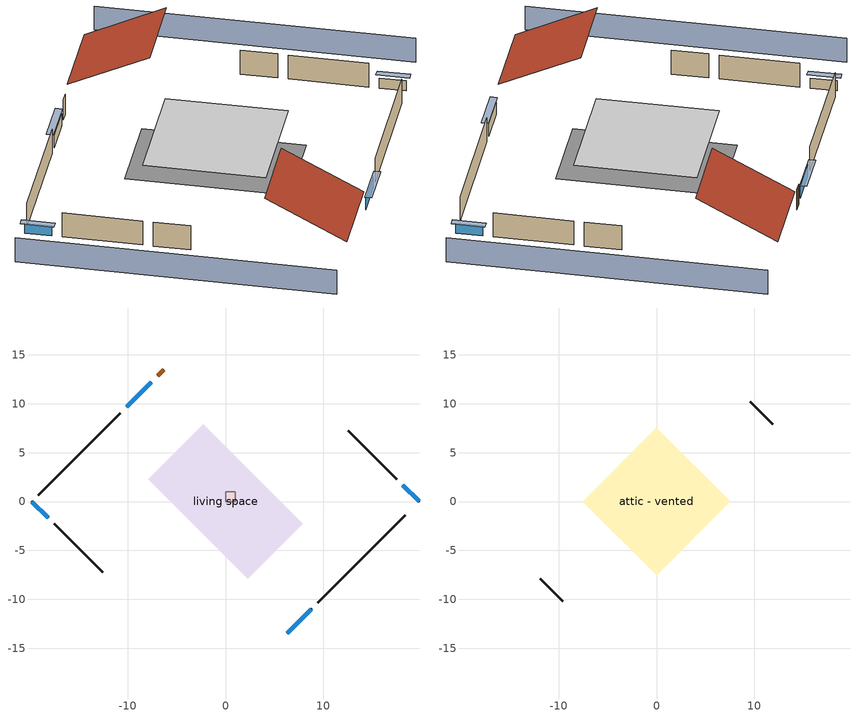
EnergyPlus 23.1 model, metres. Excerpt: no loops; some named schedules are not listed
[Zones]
air source heat pump airloop ret air zone
 floor adiabatic (AdiabaticConst): 0,0 0,1 1,1 1,0 z0
 wall adiabatic (AdiabaticConst): 0,1 0,0 1,0 1,1 0,1 z0:1
 ceiling adiabatic (AdiabaticConst): 1,0 1,1 0,1 0,0 z1
living space
 floor foundation (Slab1 construction): -7.88,2.26 -2.26,7.88 7.88,-2.26 2.26,-7.88 z0
 wall outside (AdiabaticWallConstruction 1): -6.3,13.49 -6.95,12.84 z0:2.03
 wall outside (AdiabaticWallConstruction): 6.3,-13.49 8.8,-11 / -7.61,12.19 -10.1,9.69 z0:1.19; -19.79,0 -18.15,-1.64 / 19.79,0 18.15,1.64 z0:1.01
 wall outside (Wall1 construction): 9.45,-10.34 18.37,-1.42 z0:2.44
 wall outside (Wall2 construction): -17.5,-2.3 -12.54,-7.25 z0:2.44
 wall outside (Wall3 construction): -10.76,9.04 -19.14,0.66 z0:2.44
 wall outside (Wall4 construction): 17.5,2.3 12.54,7.25 z0:2.44
 window (WindowConstruction): 6.3,-13.49 8.8,-11 z0:1.19
 window (WindowConstruction 1): -19.79,0 -18.15,-1.64 z0:1.01
 window (WindowConstruction 2): -7.61,12.18 -10.1,9.69 z0:1.19
 window (WindowConstruction 3): 19.79,0 18.15,1.64 z0:1.01
 door (Door): -6.3,13.49 -6.95,12.84 z0:2.03
attic - vented
 floor to living space (Floor1 construction Reversed): -7.55,0 0,7.55 7.55,0 0,-7.55 z2.44
 wall outside (Wall5 construction): -11.88,-7.91 -9.59,-10.21 z0:2.44
 wall outside (Wall6 construction): 11.88,7.91 9.59,10.21 z0:2.44
 roof outside (Roof1 construction): 5.65,-14.14,2.44 0.6,-9.09,6.01 -5.05,-14.74,6.01 0,-19.79,2.44
 roof outside (Roof2 construction): -5.65,14.14,2.44 -0.6,9.09,6.01 5.05,14.74,6.01 0,19.79,2.44
shading: -23.02,-3.23 -3.23,-23.02 / 23.02,3.23 3.23,23.02 z0:2.44; 6.3,-13.49 8.8,-11 / -7.61,12.19 -10.1,9.69 z0:1.19; -19.79,0 -18.15,-1.64 / 19.79,0 18.15,1.64 z0:1.01; 9.01,-10.78 6.09,-13.7 6.52,-14.13 9.44,-11.21 z1.49; -17.94,-1.85 -20.01,0.22 -20.44,-0.22 -18.37,-2.29 z1.31; -10.32,9.48 -7.39,12.4 -7.82,12.83 -10.75,9.91 z1.49; 17.94,1.85 20.01,-0.22 20.44,0.22 18.37,2.29 z1.31
[Building]
Building 1: Terrain=Suburbs
[Site:Location]
Fort Lauderdale_FL_USA: Latitude {deg}=26.2; Longitude {deg}=-80.17; Time Zone {hr}=-5; Elevation {m}=4
[Site:GroundTemperature:Deep]
24.0714, 24.0714, 24.0714, 24.0714, 24.0714, 24.0714, 24.0714, 24.0714, 24.0714, 24.0714, 24.0714, 24.0714
[Site:GroundTemperature:Shallow]
22.4562, 21.7234, 21.6647, 22.0125, 23.4085, 24.7981, 26.0028, 26.7659, 26.8307, 26.21, 25.0361, 23.6892
[Site:WaterMainsTemperature]
Calculation Method=Schedule; Temperature Schedule=mains temperature schedule
[Material] Roughness=Rough; Thermal Absorptance=0.9
Name | Thickness {m} | Conductivity {W/m-K} | Density {kg/m3} | Specific Heat {J/kg-K} | Solar Absorptance | Visible Absorptance
asphalt or fiberglass shingles | 0.00635 | 0.162714 | 1121.4 | 1465.45 | 0.85 | 0.85
ceiling loosefill ins | 0.169333 | 0.0480833 | 16.02 | 1046.75 | 0.7 | 0.7
ceiling stud and cavity | 0.1397 | 0.0824711 | 65.682 | 1177.47 | 0.7 | 0.7
concrete 4.0 in. | 0.1016 | 1.803125 | 2242.8 | 837.4 | 0.7 | 0.7
door material | 0.04445 | 0.0612267 | 512.64 | 1214.23 | 0.7 | 0.7
floor covering | 0.0127 | 0.0450781 | 54.468 | 1339.84 | 0.9 | 0.9
furniture material living space 1 | 0.1524 | 0.115458 | 640.8 | 1214.23 | 0.6 | 0.6
gypsum board | 0.0127 | 0.160291 | 801 | 837.4 | 0.6 | 0.6
osb sheathing 0.5 in. | 0.0127 | 0.115458 | 512.64 | 1214.23 | 0.6 | 0.6
osb sheathing 0.5 in. 1 | 0.0127 | 0.115458 | 512.64 | 1214.23 | 0.7 | 0.7
roof rigid ins | 0.00281632 | 0.029427 | 32.04 | 1214.23 | 0.7 | 0.7
wall layer 1 | 0.2032 | 0.391406 | 1762.2 | 795.53 | 0.7 | 0.7
wall rigid ins | 0.512978 | 0.029427 | 32.04 | 1214.23 | 0.7 | 0.7
wall stud and cavity | 0.1397 | 0.727959 | 139.0536 | 1170.24 | 0.6 | 0.6
wall stud and cavity 1 | 0.0889 | 0.380278 | 52.3479 | 1209.89 | 0.7 | 0.7
wall stud and cavity 2 | 0.0889 | 0.391764 | 83.0341 | 1211.67 | 0.7 | 0.7
wood siding; wood siding 1; wood siding 2 | 0.0254 | 0.102417 | 544.68 | 1172.36 | 0.7 | 0.7
[Material:NoMass]
Adiabatic: Roughness=Rough; Thermal Resistance {m2-K/W}=176.1; Thermal Absorptance=0.9; Solar Absorptance=0.7; Visible Absorptance=0.7
[WindowMaterial:SimpleGlazingSystem]
WindowMaterial: U-Factor {W/m2-K}=6.58648; Solar Heat Gain Coefficient=0.76
[Construction]
AdiabaticConst: Adiabatic
AdiabaticWallConstruction: wood siding 1, wall rigid ins, wall stud and cavity 1, gypsum board
AdiabaticWallConstruction 1: wood siding 2, wall rigid ins, wall stud and cavity 1, gypsum board
Door: door material
Floor1 construction Reversed: gypsum board, ceiling stud and cavity, ceiling loosefill ins
furniture construction living space 1: furniture material living space 1
PartitionWallConstruction: gypsum board, wall stud and cavity 2, gypsum board
Roof1 construction; Roof2 construction: asphalt or fiberglass shingles, roof rigid ins, osb sheathing 0.5 in.
Slab1 construction: concrete 4.0 in., floor covering
Wall1 construction; Wall2 construction; Wall3 construction; Wall4 construction: osb sheathing 0.5 in. 1, wall layer 1, gypsum board
Wall5 construction; Wall6 construction: wood siding, osb sheathing 0.5 in. 1, wall stud and cavity
WindowConstruction; WindowConstruction 1; WindowConstruction 2; WindowConstruction 3: WindowMaterial
[Zone] Multiplier=1
Name | Volume {m3} | Part of Total Floor Area
air source heat pump airloop ret air zone | 1 | No
attic - vented | 90.8252 | Yes
living space | 278.185 | Yes
[Space]
Name | Zone | Space Type
air source heat pump airloop ret air space | air source heat pump airloop ret air zone | Plenum Space Type
attic - vented 1 | attic - vented
living space 1 | living space
[SpaceList]
Plenum Space Type: air source heat pump airloop ret air space
[OtherEquipment] Design Level Calculation Method=EquipmentLevel
Name | Fuel Type | Zone or ZoneList or Space or SpaceList | Schedule | Design Level {W} | Fraction Latent | Fraction Radiant | Fraction Lost
air_source_heat_pump_airloop_0_RetCondToRP equip; air_source_heat_pump_airloop_0_RetSensLkToRP equip | None | air source heat pump airloop ret air space | Always On Discrete | 0 | 0 | 0 | 0
air_source_heat_pump_airloop_0_RetLatLkToRP equip | None | air source heat pump airloop ret air space | Always On Discrete | 0 | 1 | 0 | 0
air_source_heat_pump_airloop_0_RetCondToDZ equip; air_source_heat_pump_airloop_0_SupCondToDZ equip; air_source_heat_pump_airloop_0_SupSensLkToDZ equip | None | attic - vented 1 | Always On Discrete | 0 | 0 | 0 | 0
air_source_heat_pump_airloop_0_SupLatLkToDZ equip | None | attic - vented 1 | Always On Discrete | 0 | 1 | 0 | 0
air_source_heat_pump_airloop_0_SupCondToLv equip; air_source_heat_pump_airloop_0_SupSensLkToLv equip; mech vent house fan sensible load equip | None | living space 1 | Always On Discrete | 0 | 0 | 0 | 0
air_source_heat_pump_airloop_0_SupLatLkToLv equip; mech vent house fan latent load equip | None | living space 1 | Always On Discrete | 0 | 1 | 0 | 0
cooking range 1 | NaturalGas | living space 1 | cooking_range | 3924.99 | 0.161847 | 0.382892 | 0.2
water heater EC adjustment | Electricity | living space 1 | Always On Discrete | 0.01 | 0 | 0 | 1
water latent | None | living space 1 | hot_water_fixtures | 716.886 | 1 | 0 | 0
water sensible | None | living space 1 | hot_water_fixtures | -706.522 | 0 | 0.6 | 0
[ZoneInfiltration:EffectiveLeakageArea]
infil|attic - vented 1: Zone or Space=attic - vented 1; Schedule=Always On Discrete; Effective Air Leakage Area {cm2}=3802.45; Stack Coefficient=0.000417659; Wind Coefficient=3.83674e-05
[ZoneMixing] Schedule=Always On Continuous; Design Flow Rate Calculation Method=Flow/Zone; Design Flow Rate {m3/s}=0
Name | Zone or Space | Source Zone or Space
air_source_heat_pump_airloop_0_ZoneMixLvToDZ mix; whole house fan mix | attic - vented | living space
air_source_heat_pump_airloop_0_ZoneMixDZToLv mix | living space | attic - vented
[SurfaceProperty:ExposedFoundationPerimeter]
Slab1: Exposed Perimeter Calculation Method=TotalExposedPerimeter; Total Exposed Perimeter {m}=44.59224
[InternalMass] Zone or ZoneList=living space; Space or SpaceList=living space 1
Name | Construction | Surface Area {m2}
furniture mass living space 1 | furniture construction living space 1 | 45.634
partition wall mass | PartitionWallConstruction | 114.085
[Lights]
interior lighting: Zone or ZoneList or Space or SpaceList=living space 1; Schedule=lighting_interior; Design Level Calculation Method=LightingLevel; Lighting Level {W}=983.381; Return Air Fraction=0; Fraction Radiant=0.6; Fraction Visible=0.2; Fraction Replaceable=1
[People]
occupants: Zone or ZoneList or Space or SpaceList=living space 1; Number of People Schedule=occupants; Number of People Calculation Method=People; Number of People=4; Fraction Radiant=0.314171; Sensible Heat Fraction=0.56303; Activity Level Schedule=occupants activity schedule; Carbon Dioxide Generation Rate {m3/s-W}=0; Enable ASHRAE 55 Comfort Warnings=No; Mean Radiant Temperature Calculation Type=ZoneAveraged
[ElectricEquipment] Zone or ZoneList or Space or SpaceList=living space 1; Design Level Calculation Method=EquipmentLevel
Name | Schedule | Design Level {W} | Fraction Latent | Fraction Radiant | Fraction Lost
clothes dryer | clothes_dryer | 4007.55 | 0.015 | 0.081 | 0.85
clothes washer | clothes_washer | 414.497 | 0.03 | 0.162 | 0.7
cooking range | cooking_range | 133.926 | 0.161847 | 0.382892 | 0.2
freezer | freezer | 47.9573 | 0 | 0.6 | 0
fridge | fridge | 65.0889 | 0 | 0.6 | 0
mech vent bath fan 0 | mech vent bath fan 0 schedule | 30 | 0 | 0 | 1
mech vent house fan | mech vent house fan schedule | 0 | 0 | 0 | 1
mech vent house fan cfis | mech vent house fan cfis schedule | 0 | 0 | 0 | 0
mech vent range fan 0 | mech vent range fan 0 schedule | 30 | 0 | 0 | 1
misc plug loads | plug_loads_other | 1244.08 | 0.021 | 0.558 | 0.049
whole house fan | Always On Discrete | 0 | 0 | 0 | 1
[ZoneInfiltration:DesignFlowRate] Zone or ZoneList or Space or SpaceList=living space 1; Schedule=Always On Discrete; Design Flow Rate Calculation Method=Flow/Zone; Design Flow Rate {m3/s}=0
infil flow; natural vent flow; whole house fan flow
[AirLoopHVAC:ReturnPlenum]
Air Loop HVAC Return Plenum 1: Zone=air source heat pump airloop ret air zone
[Foundation:Kiva]
Foundation Kiva 1: Initial Indoor Air Temperature {C}=25.5556; Wall Height Above Grade {m}=0.1016; Wall Depth Below Slab {m}=0.2032
[Foundation:Kiva:Settings]
Soil Conductivity {W/m-K}=1.731; Soil Density {kg/m3}=1842.3; Soil Specific Heat {J/kg-K}=418.7; Ground Solar Absorptivity=0.9; Ground Thermal Absorptivity=0.9; Ground Surface Roughness {m}=0.03; Far-Field Width {m}=40; Deep-Ground Boundary Condition=ZeroFlux; Deep-Ground Depth {m}=40; Minimum Cell Dimension {m}=0.2; Maximum Cell Growth Coefficient=3; Simulation Timestep=Timestep
[Exterior:Lights]
exterior lighting: Schedule=exterior lighting schedule; Design Level {W}=58.3578
[EnergyManagementSystem:Sensor] Output:Variable or Output:Meter Index Key=attic - vented
Name | Output:Variable or Output:Meter
air_source_heat_pump_airloop_0_DZ_T_s | Zone Air Temperature
air_source_heat_pump_airloop_0_DZ_W_s | Zone Mean Air Humidity Ratio
[Schedule:Constant]
Name | Hourly Value
Always On Discrete; Always On Continuous; mech vent house fan schedule; mech vent house fan cfis schedule | 1
occupants activity schedule | 117.228
[Schedule:File] File=C:/Users/ylou2/Desktop/resstock-3.1.0/national_baseline/run11/run/in.schedules.csv; Rows to Skip at Top=1; Number of Hours of Data=8760; Column Separator=Comma; Interpolate to Timestep=No; Minutes per Item=60; Adjust Schedule for Daylight Savings=Yes
Name | Column Number
lighting_interior | 2
occupants | 1
clothes_dryer | 7
clothes_washer | 6
cooking_range | 4
plug_loads_other | 9
hot_water_fixtures | 13
[Schedule:Day:Interval]
freezer allday1; freezer allday12; fridge allday1; fridge allday12: No, 01:00, 0.610949, 02:00, 0.595675, 03:00, 0.580401, 04:00, 0.565128, 06:00, 0.549854, 07:00, 0.580401, 08:00, 0.610949, 10:00, 0.626223, 12:00, 0.610949, 15:00, 0.641496, 16:00, 0.626223, 17:00, 0.672044, 18:00, 0.733139, 19:00, 0.763686, 20:00, 0.733139, 21:00, 0.717865, 22:00, 0.702591, 23:00, 0.672044, 24:00, 0.626223
freezer allday2; fridge allday2: No, 01:00, 0.609489, 02:00, 0.594252, 03:00, 0.579015, 04:00, 0.563777, 06:00, 0.54854, 07:00, 0.579015, 08:00, 0.609489, 10:00, 0.624726, 12:00, 0.609489, 15:00, 0.639964, 16:00, 0.624726, 17:00, 0.670438, 18:00, 0.731387, 19:00, 0.761861, 20:00, 0.731387, 21:00, 0.71615, 22:00, 0.700912, 23:00, 0.670438, 24:00, 0.624726
freezer allday3; fridge allday3: No, 01:00, 0.791241, 02:00, 0.77146, 03:00, 0.751679, 04:00, 0.731898, 06:00, 0.712117, 07:00, 0.751679, 08:00, 0.791241, 10:00, 0.811022, 12:00, 0.791241, 15:00, 0.830803, 16:00, 0.811022, 17:00, 0.870365, 18:00, 0.949489, 19:00, 0.989051, 20:00, 0.949489, 21:00, 0.929708, 22:00, 0.909927, 23:00, 0.870365, 24:00, 0.811022
freezer allday6; fridge allday6: No, 01:00, 0.8, 02:00, 0.78, 03:00, 0.76, 04:00, 0.74, 06:00, 0.72, 07:00, 0.76, 08:00, 0.8, 10:00, 0.82, 12:00, 0.8, 15:00, 0.84, 16:00, 0.82, 17:00, 0.88, 18:00, 0.96, 19:00, 1, 20:00, 0.96, 21:00, 0.94, 22:00, 0.92, 23:00, 0.88, 24:00, 0.82
freezer allday10; fridge allday10: No, 01:00, 0.679562, 02:00, 0.662573, 03:00, 0.645584, 04:00, 0.628595, 06:00, 0.611606, 07:00, 0.645584, 08:00, 0.679562, 10:00, 0.696551, 12:00, 0.679562, 15:00, 0.71354, 16:00, 0.696551, 17:00, 0.747518, 18:00, 0.815474, 19:00, 0.849453, 20:00, 0.815474, 21:00, 0.798485, 22:00, 0.781496, 23:00, 0.747518, 24:00, 0.696551
freezer allday11; fridge allday11: No, 01:00, 0.675182, 02:00, 0.658303, 03:00, 0.641423, 04:00, 0.624544, 06:00, 0.607664, 07:00, 0.641423, 08:00, 0.675182, 10:00, 0.692062, 12:00, 0.675182, 15:00, 0.708942, 16:00, 0.692062, 17:00, 0.742701, 18:00, 0.810219, 19:00, 0.843978, 20:00, 0.810219, 21:00, 0.793339, 22:00, 0.77646, 23:00, 0.742701, 24:00, 0.692062
freezer default day; fridge default day; mech vent bath fan 0 schedule default day; mech vent range fan 0 schedule default day; exterior lighting schedule default day: No, 24:00, 0
mech vent bath fan 0 schedule allday1: No, 02:00, 0, 03:00, 1, 24:00, 0
mech vent range fan 0 schedule allday1: No, 06:00, 0, 07:00, 1, 24:00, 0
exterior lighting schedule weekday1: No, 05:00, 0.434959, 06:00, 0.349858, 07:00, 0.330947, 08:00, 0.321491, 09:00, 0.312035, 10:00, 0.264757, 11:00, 0.208024, 12:00, 0.141834, 13:00, 0.113467, 15:00, 0.104012, 16:00, 0.113467, 17:00, 0.179657, 18:00, 0.349858, 19:00, 0.463325, 20:00, 0.614615, 21:00, 0.860461, 22:00, 0.99284, 23:00, 0.860461, 24:00, 0.595704
exterior lighting schedule weekday2: No, 05:00, 0.438095, 06:00, 0.352381, 07:00, 0.333333, 08:00, 0.32381, 09:00, 0.314286, 10:00, 0.266667, 11:00, 0.209524, 12:00, 0.142857, 13:00, 0.114286, 15:00, 0.104762, 16:00, 0.114286, 17:00, 0.180952, 18:00, 0.352381, 19:00, 0.466667, 20:00, 0.619048, 21:00, 0.866667, 22:00, 1, 23:00, 0.866667, 24:00, 0.6
exterior lighting schedule weekday3: No, 05:00, 0.346085, 06:00, 0.278373, 07:00, 0.263325, 08:00, 0.255802, 09:00, 0.248278, 10:00, 0.21066, 11:00, 0.165519, 12:00, 0.112854, 13:00, 0.090283, 15:00, 0.0827594, 16:00, 0.090283, 17:00, 0.142948, 18:00, 0.278373, 19:00, 0.368656, 20:00, 0.489033, 21:00, 0.684646, 22:00, 0.789976, 23:00, 0.684646, 24:00, 0.473986
exterior lighting schedule weekend1: No, 02:00, 0.434959, 04:00, 0.425503, 05:00, 0.434959, 06:00, 0.425503, 07:00, 0.416047, 08:00, 0.38768, 09:00, 0.340402, 10:00, 0.283669, 11:00, 0.226935, 12:00, 0.15129, 13:00, 0.113467, 15:00, 0.104012, 16:00, 0.113467, 17:00, 0.179657, 18:00, 0.359314, 19:00, 0.45387, 20:00, 0.567337, 21:00, 0.784816, 22:00, 0.926651, 23:00, 0.803728, 24:00, 0.557882
exterior lighting schedule weekend2: No, 02:00, 0.438095, 04:00, 0.428571, 05:00, 0.438095, 06:00, 0.428571, 07:00, 0.419048, 08:00, 0.390476, 09:00, 0.342857, 10:00, 0.285714, 11:00, 0.228571, 12:00, 0.152381, 13:00, 0.114286, 15:00, 0.104762, 16:00, 0.114286, 17:00, 0.180952, 18:00, 0.361905, 19:00, 0.457143, 20:00, 0.571429, 21:00, 0.790476, 22:00, 0.933333, 23:00, 0.809524, 24:00, 0.561905
[Schedule:Week:Daily]
freezer Week Rule - Jan1-Jan27: freezer allday1, freezer allday1, freezer allday1, freezer allday1, freezer allday1, freezer allday1, freezer allday1, freezer default day, freezer default day, freezer default day, freezer default day, freezer default day
freezer Week Rule - Jan28-Feb3: freezer allday1, freezer allday1, freezer allday1, freezer allday1, freezer allday2, freezer allday2, freezer allday2, freezer default day, freezer default day, freezer default day, freezer default day, freezer default day
freezer Week Rule - Feb4-Feb24: freezer allday2, freezer allday2, freezer allday2, freezer allday2, freezer allday2, freezer allday2, freezer allday2, freezer default day, freezer default day, freezer default day, freezer default day, freezer default day
freezer Week Rule - Feb25-Mar3: freezer allday2, freezer allday2, freezer allday2, freezer allday2, freezer allday3, freezer allday3, freezer allday3, freezer default day, freezer default day, freezer default day, freezer default day, freezer default day
freezer Week Rule - Mar4-May26: freezer allday3, freezer allday3, freezer allday3, freezer allday3, freezer allday3, freezer allday3, freezer allday3, freezer default day, freezer default day, freezer default day, freezer default day, freezer default day
freezer Week Rule - May27-Jun2: freezer allday3, freezer allday3, freezer allday3, freezer allday3, freezer allday3, freezer allday6, freezer allday6, freezer default day, freezer default day, freezer default day, freezer default day, freezer default day
freezer Week Rule - Jun3-Sep29: freezer allday6, freezer allday6, freezer allday6, freezer allday6, freezer allday6, freezer allday6, freezer allday6, freezer default day, freezer default day, freezer default day, freezer default day, freezer default day
freezer Week Rule - Sep30-Oct6: freezer allday6, freezer allday10, freezer allday10, freezer allday10, freezer allday10, freezer allday10, freezer allday10, freezer default day, freezer default day, freezer default day, freezer default day, freezer default day
freezer Week Rule - Oct7-Oct27: freezer allday10, freezer allday10, freezer allday10, freezer allday10, freezer allday10, freezer allday10, freezer allday10, freezer default day, freezer default day, freezer default day, freezer default day, freezer default day
freezer Week Rule - Oct28-Nov3: freezer allday10, freezer allday10, freezer allday10, freezer allday10, freezer allday11, freezer allday11, freezer allday11, freezer default day, freezer default day, freezer default day, freezer default day, freezer default day
freezer Week Rule - Nov4-Nov24: freezer allday11, freezer allday11, freezer allday11, freezer allday11, freezer allday11, freezer allday11, freezer allday11, freezer default day, freezer default day, freezer default day, freezer default day, freezer default day
freezer Week Rule - Nov25-Dec1: freezer allday11, freezer allday11, freezer allday11, freezer allday11, freezer allday11, freezer allday11, freezer allday12, freezer default day, freezer default day, freezer default day, freezer default day, freezer default day
freezer Week Rule - Dec2-Dec31: freezer allday12, freezer allday12, freezer allday12, freezer allday12, freezer allday12, freezer allday12, freezer allday12, freezer default day, freezer default day, freezer default day, freezer default day, freezer default day
fridge Week Rule - Jan1-Jan27: fridge allday1, fridge allday1, fridge allday1, fridge allday1, fridge allday1, fridge allday1, fridge allday1, fridge default day, fridge default day, fridge default day, fridge default day, fridge default day
fridge Week Rule - Jan28-Feb3: fridge allday1, fridge allday1, fridge allday1, fridge allday1, fridge allday2, fridge allday2, fridge allday2, fridge default day, fridge default day, fridge default day, fridge default day, fridge default day
fridge Week Rule - Feb4-Feb24: fridge allday2, fridge allday2, fridge allday2, fridge allday2, fridge allday2, fridge allday2, fridge allday2, fridge default day, fridge default day, fridge default day, fridge default day, fridge default day
fridge Week Rule - Feb25-Mar3: fridge allday2, fridge allday2, fridge allday2, fridge allday2, fridge allday3, fridge allday3, fridge allday3, fridge default day, fridge default day, fridge default day, fridge default day, fridge default day
fridge Week Rule - Mar4-May26: fridge allday3, fridge allday3, fridge allday3, fridge allday3, fridge allday3, fridge allday3, fridge allday3, fridge default day, fridge default day, fridge default day, fridge default day, fridge default day
fridge Week Rule - May27-Jun2: fridge allday3, fridge allday3, fridge allday3, fridge allday3, fridge allday3, fridge allday6, fridge allday6, fridge default day, fridge default day, fridge default day, fridge default day, fridge default day
fridge Week Rule - Jun3-Sep29: fridge allday6, fridge allday6, fridge allday6, fridge allday6, fridge allday6, fridge allday6, fridge allday6, fridge default day, fridge default day, fridge default day, fridge default day, fridge default day
fridge Week Rule - Sep30-Oct6: fridge allday6, fridge allday10, fridge allday10, fridge allday10, fridge allday10, fridge allday10, fridge allday10, fridge default day, fridge default day, fridge default day, fridge default day, fridge default day
fridge Week Rule - Oct7-Oct27: fridge allday10, fridge allday10, fridge allday10, fridge allday10, fridge allday10, fridge allday10, fridge allday10, fridge default day, fridge default day, fridge default day, fridge default day, fridge default day
fridge Week Rule - Oct28-Nov3: fridge allday10, fridge allday10, fridge allday10, fridge allday10, fridge allday11, fridge allday11, fridge allday11, fridge default day, fridge default day, fridge default day, fridge default day, fridge default day
fridge Week Rule - Nov4-Nov24: fridge allday11, fridge allday11, fridge allday11, fridge allday11, fridge allday11, fridge allday11, fridge allday11, fridge default day, fridge default day, fridge default day, fridge default day, fridge default day
fridge Week Rule - Nov25-Dec1: fridge allday11, fridge allday11, fridge allday11, fridge allday11, fridge allday11, fridge allday11, fridge allday12, fridge default day, fridge default day, fridge default day, fridge default day, fridge default day
fridge Week Rule - Dec2-Dec31: fridge allday12, fridge allday12, fridge allday12, fridge allday12, fridge allday12, fridge allday12, fridge allday12, fridge default day, fridge default day, fridge default day, fridge default day, fridge default day
mech vent bath fan 0 schedule Week Rule - Jan1-Dec31: mech vent bath fan 0 schedule allday1, mech vent bath fan 0 schedule allday1, mech vent bath fan 0 schedule allday1, mech vent bath fan 0 schedule allday1, mech vent bath fan 0 schedule allday1, mech vent bath fan 0 schedule allday1, mech vent bath fan 0 schedule allday1, mech vent bath fan 0 schedule default day, mech vent bath fan 0 schedule default day, mech vent bath fan 0 schedule default day, mech vent bath fan 0 schedule default day, mech vent bath fan 0 schedule default day
mech vent range fan 0 schedule Week Rule - Jan1-Dec31: mech vent range fan 0 schedule allday1, mech vent range fan 0 schedule allday1, mech vent range fan 0 schedule allday1, mech vent range fan 0 schedule allday1, mech vent range fan 0 schedule allday1, mech vent range fan 0 schedule allday1, mech vent range fan 0 schedule allday1, mech vent range fan 0 schedule default day, mech vent range fan 0 schedule default day, mech vent range fan 0 schedule default day, mech vent range fan 0 schedule default day, mech vent range fan 0 schedule default day
exterior lighting schedule Week Rule - Jan1-Jan6: exterior lighting schedule weekday1, exterior lighting schedule weekday1, exterior lighting schedule weekday1, exterior lighting schedule weekday1, exterior lighting schedule weekday1, exterior lighting schedule weekday1, exterior lighting schedule weekend1, exterior lighting schedule default day, exterior lighting schedule default day, exterior lighting schedule default day, exterior lighting schedule default day, exterior lighting schedule default day
exterior lighting schedule Week Rule - Jan7-Jan27: exterior lighting schedule weekend1, exterior lighting schedule weekday1, exterior lighting schedule weekday1, exterior lighting schedule weekday1, exterior lighting schedule weekday1, exterior lighting schedule weekday1, exterior lighting schedule weekend1, exterior lighting schedule default day, exterior lighting schedule default day, exterior lighting schedule default day, exterior lighting schedule default day, exterior lighting schedule default day
exterior lighting schedule Week Rule - Jan28-Feb3: exterior lighting schedule weekend1, exterior lighting schedule weekday1, exterior lighting schedule weekday1, exterior lighting schedule weekday1, exterior lighting schedule weekday2, exterior lighting schedule weekday2, exterior lighting schedule weekend2, exterior lighting schedule default day, exterior lighting schedule default day, exterior lighting schedule default day, exterior lighting schedule default day, exterior lighting schedule default day
exterior lighting schedule Week Rule - Feb4-Feb24: exterior lighting schedule weekend2, exterior lighting schedule weekday2, exterior lighting schedule weekday2, exterior lighting schedule weekday2, exterior lighting schedule weekday2, exterior lighting schedule weekday2, exterior lighting schedule weekend2, exterior lighting schedule default day, exterior lighting schedule default day, exterior lighting schedule default day, exterior lighting schedule default day, exterior lighting schedule default day
exterior lighting schedule Week Rule - Feb25-Mar3: exterior lighting schedule weekend2, exterior lighting schedule weekday2, exterior lighting schedule weekday2, exterior lighting schedule weekday2, exterior lighting schedule weekday3, exterior lighting schedule weekday3, exterior lighting schedule weekend3, exterior lighting schedule default day, exterior lighting schedule default day, exterior lighting schedule default day, exterior lighting schedule default day, exterior lighting schedule default day
exterior lighting schedule Week Rule - Mar4-Mar31: exterior lighting schedule weekend3, exterior lighting schedule weekday3, exterior lighting schedule weekday3, exterior lighting schedule weekday3, exterior lighting schedule weekday3, exterior lighting schedule weekday3, exterior lighting schedule weekend3, exterior lighting schedule default day, exterior lighting schedule default day, exterior lighting schedule default day, exterior lighting schedule default day, exterior lighting schedule default day
exterior lighting schedule Week Rule - Apr1-Apr28: exterior lighting schedule weekend4, exterior lighting schedule weekday4, exterior lighting schedule weekday4, exterior lighting schedule weekday4, exterior lighting schedule weekday4, exterior lighting schedule weekday4, exterior lighting schedule weekend4, exterior lighting schedule default day, exterior lighting schedule default day, exterior lighting schedule default day, exterior lighting schedule default day, exterior lighting schedule default day
exterior lighting schedule Week Rule - Apr29-May5: exterior lighting schedule weekend4, exterior lighting schedule weekday4, exterior lighting schedule weekday5, exterior lighting schedule weekday5, exterior lighting schedule weekday5, exterior lighting schedule weekday5, exterior lighting schedule weekend5, exterior lighting schedule default day, exterior lighting schedule default day, exterior lighting schedule default day, exterior lighting schedule default day, exterior lighting schedule default day
exterior lighting schedule Week Rule - May6-May26: exterior lighting schedule weekend5, exterior lighting schedule weekday5, exterior lighting schedule weekday5, exterior lighting schedule weekday5, exterior lighting schedule weekday5, exterior lighting schedule weekday5, exterior lighting schedule weekend5, exterior lighting schedule default day, exterior lighting schedule default day, exterior lighting schedule default day, exterior lighting schedule default day, exterior lighting schedule default day
exterior lighting schedule Week Rule - May27-Jun2: exterior lighting schedule weekend5, exterior lighting schedule weekday5, exterior lighting schedule weekday5, exterior lighting schedule weekday5, exterior lighting schedule weekday5, exterior lighting schedule weekday6, exterior lighting schedule weekend6, exterior lighting schedule default day, exterior lighting schedule default day, exterior lighting schedule default day, exterior lighting schedule default day, exterior lighting schedule default day
exterior lighting schedule Week Rule - Jun3-Jun30: exterior lighting schedule weekend6, exterior lighting schedule weekday6, exterior lighting schedule weekday6, exterior lighting schedule weekday6, exterior lighting schedule weekday6, exterior lighting schedule weekday6, exterior lighting schedule weekend6, exterior lighting schedule default day, exterior lighting schedule default day, exterior lighting schedule default day, exterior lighting schedule default day, exterior lighting schedule default day
exterior lighting schedule Week Rule - Jul1-Aug25: exterior lighting schedule weekend7, exterior lighting schedule weekday7, exterior lighting schedule weekday7, exterior lighting schedule weekday7, exterior lighting schedule weekday7, exterior lighting schedule weekday7, exterior lighting schedule weekend7, exterior lighting schedule default day, exterior lighting schedule default day, exterior lighting schedule default day, exterior lighting schedule default day, exterior lighting schedule default day
exterior lighting schedule Week Rule - Aug26-Sep1: exterior lighting schedule weekend7, exterior lighting schedule weekday7, exterior lighting schedule weekday7, exterior lighting schedule weekday7, exterior lighting schedule weekday7, exterior lighting schedule weekday7, exterior lighting schedule weekend9, exterior lighting schedule default day, exterior lighting schedule default day, exterior lighting schedule default day, exterior lighting schedule default day, exterior lighting schedule default day
exterior lighting schedule Week Rule - Sep2-Sep29: exterior lighting schedule weekend9, exterior lighting schedule weekday9, exterior lighting schedule weekday9, exterior lighting schedule weekday9, exterior lighting schedule weekday9, exterior lighting schedule weekday9, exterior lighting schedule weekend9, exterior lighting schedule default day, exterior lighting schedule default day, exterior lighting schedule default day, exterior lighting schedule default day, exterior lighting schedule default day
exterior lighting schedule Week Rule - Sep30-Oct6: exterior lighting schedule weekend9, exterior lighting schedule weekday10, exterior lighting schedule weekday10, exterior lighting schedule weekday10, exterior lighting schedule weekday10, exterior lighting schedule weekday10, exterior lighting schedule weekend10, exterior lighting schedule default day, exterior lighting schedule default day, exterior lighting schedule default day, exterior lighting schedule default day, exterior lighting schedule default day
exterior lighting schedule Week Rule - Oct7-Oct27: exterior lighting schedule weekend10, exterior lighting schedule weekday10, exterior lighting schedule weekday10, exterior lighting schedule weekday10, exterior lighting schedule weekday10, exterior lighting schedule weekday10, exterior lighting schedule weekend10, exterior lighting schedule default day, exterior lighting schedule default day, exterior lighting schedule default day, exterior lighting schedule default day, exterior lighting schedule default day
exterior lighting schedule Week Rule - Oct28-Nov3: exterior lighting schedule weekend10, exterior lighting schedule weekday10, exterior lighting schedule weekday10, exterior lighting schedule weekday10, exterior lighting schedule weekday11, exterior lighting schedule weekday11, exterior lighting schedule weekend11, exterior lighting schedule default day, exterior lighting schedule default day, exterior lighting schedule default day, exterior lighting schedule default day, exterior lighting schedule default day
exterior lighting schedule Week Rule - Nov4-Nov24: exterior lighting schedule weekend11, exterior lighting schedule weekday11, exterior lighting schedule weekday11, exterior lighting schedule weekday11, exterior lighting schedule weekday11, exterior lighting schedule weekday11, exterior lighting schedule weekend11, exterior lighting schedule default day, exterior lighting schedule default day, exterior lighting schedule default day, exterior lighting schedule default day, exterior lighting schedule default day
exterior lighting schedule Week Rule - Nov25-Dec1: exterior lighting schedule weekend11, exterior lighting schedule weekday11, exterior lighting schedule weekday11, exterior lighting schedule weekday11, exterior lighting schedule weekday11, exterior lighting schedule weekday11, exterior lighting schedule weekend12, exterior lighting schedule default day, exterior lighting schedule default day, exterior lighting schedule default day, exterior lighting schedule default day, exterior lighting schedule default day
exterior lighting schedule Week Rule - Dec2-Dec31: exterior lighting schedule weekend12, exterior lighting schedule weekday12, exterior lighting schedule weekday12, exterior lighting schedule weekday12, exterior lighting schedule weekday12, exterior lighting schedule weekday12, exterior lighting schedule weekend12, exterior lighting schedule default day, exterior lighting schedule default day, exterior lighting schedule default day, exterior lighting schedule default day, exterior lighting schedule default day
[Schedule:Year]
freezer: freezer Week Rule - Jan1-Jan27, 1, 1, 1, 27, freezer Week Rule - Jan28-Feb3, 1, 28, 2, 3, freezer Week Rule - Feb4-Feb24, 2, 4, 2, 24, freezer Week Rule - Feb25-Mar3, 2, 25, 3, 3, freezer Week Rule - Mar4-May26, 3, 4, 5, 26, freezer Week Rule - May27-Jun2, 5, 27, 6, 2, freezer Week Rule - Jun3-Sep29, 6, 3, 9, 29, freezer Week Rule - Sep30-Oct6, 9, 30, 10, 6, freezer Week Rule - Oct7-Oct27, 10, 7, 10, 27, freezer Week Rule - Oct28-Nov3, 10, 28, 11, 3, freezer Week Rule - Nov4-Nov24, 11, 4, 11, 24, freezer Week Rule - Nov25-Dec1, 11, 25, 12, 1, freezer Week Rule - Dec2-Dec31, 12, 2, 12, 31
fridge: fridge Week Rule - Jan1-Jan27, 1, 1, 1, 27, fridge Week Rule - Jan28-Feb3, 1, 28, 2, 3, fridge Week Rule - Feb4-Feb24, 2, 4, 2, 24, fridge Week Rule - Feb25-Mar3, 2, 25, 3, 3, fridge Week Rule - Mar4-May26, 3, 4, 5, 26, fridge Week Rule - May27-Jun2, 5, 27, 6, 2, fridge Week Rule - Jun3-Sep29, 6, 3, 9, 29, fridge Week Rule - Sep30-Oct6, 9, 30, 10, 6, fridge Week Rule - Oct7-Oct27, 10, 7, 10, 27, fridge Week Rule - Oct28-Nov3, 10, 28, 11, 3, fridge Week Rule - Nov4-Nov24, 11, 4, 11, 24, fridge Week Rule - Nov25-Dec1, 11, 25, 12, 1, fridge Week Rule - Dec2-Dec31, 12, 2, 12, 31
mech vent bath fan 0 schedule: mech vent bath fan 0 schedule Week Rule - Jan1-Dec31, 1, 1, 12, 31
mech vent range fan 0 schedule: mech vent range fan 0 schedule Week Rule - Jan1-Dec31, 1, 1, 12, 31
exterior lighting schedule: exterior lighting schedule Week Rule - Jan1-Jan6, 1, 1, 1, 6, exterior lighting schedule Week Rule - Jan7-Jan27, 1, 7, 1, 27, exterior lighting schedule Week Rule - Jan28-Feb3, 1, 28, 2, 3, exterior lighting schedule Week Rule - Feb4-Feb24, 2, 4, 2, 24, exterior lighting schedule Week Rule - Feb25-Mar3, 2, 25, 3, 3, exterior lighting schedule Week Rule - Mar4-Mar31, 3, 4, 3, 31, exterior lighting schedule Week Rule - Apr1-Apr28, 4, 1, 4, 28, exterior lighting schedule Week Rule - Apr29-May5, 4, 29, 5, 5, exterior lighting schedule Week Rule - May6-May26, 5, 6, 5, 26, exterior lighting schedule Week Rule - May27-Jun2, 5, 27, 6, 2, exterior lighting schedule Week Rule - Jun3-Jun30, 6, 3, 6, 30, exterior lighting schedule Week Rule - Jul1-Aug25, 7, 1, 8, 25, exterior lighting schedule Week Rule - Aug26-Sep1, 8, 26, 9, 1, exterior lighting schedule Week Rule - Sep2-Sep29, 9, 2, 9, 29, exterior lighting schedule Week Rule - Sep30-Oct6, 9, 30, 10, 6, exterior lighting schedule Week Rule - Oct7-Oct27, 10, 7, 10, 27, exterior lighting schedule Week Rule - Oct28-Nov3, 10, 28, 11, 3, exterior lighting schedule Week Rule - Nov4-Nov24, 11, 4, 11, 24, exterior lighting schedule Week Rule - Nov25-Dec1, 11, 25, 12, 1, exterior lighting schedule Week Rule - Dec2-Dec31, 12, 2, 12, 31
[Schedule:Compact]
mains temperature schedule: Through: 01/01, For: AllDays, Until: 24:00, 24.1444, Through: 01/02, For: AllDays, Until: 24:00, 24.1272, Through: 01/03, For: AllDays, Until: 24:00, 24.1111, Through: 01/04, For: AllDays, Until: 24:00, 24.0961, Through: 01/05, For: AllDays, Until: 24:00, 24.0817, Through: 01/06, For: AllDays, Until: 24:00, 24.0683, Through: 01/07, For: AllDays, Until: 24:00, 24.0561, Through: 01/08, For: AllDays, Until: 24:00, 24.045, Through: 01/09, For: AllDays, Until: 24:00, 24.035, Through: 01/10, For: AllDays, Until: 24:00, 24.0256, Through: 01/11, For: AllDays, Until: 24:00, 24.0172, Through: 01/12, For: AllDays, Until: 24:00, 24.01, Through: 01/13, For: AllDays, Until: 24:00, 24.0039, Through: 01/14, For: AllDays, Until: 24:00, 23.9989, Through: 01/15, For: AllDays, Until: 24:00, 23.9944, Through: 01/16, For: AllDays, Until: 24:00, 23.9911, Through: 01/17, For: AllDays, Until: 24:00, 23.9889, Through: 01/18, For: AllDays, Until: 24:00, 23.9878, Through: 01/19, For: AllDays, Until: 24:00, 23.9878, Through: 01/20, For: AllDays, Until: 24:00, 23.9883, Through: 01/21, For: AllDays, Until: 24:00, 23.9906, Through: 01/22, For: AllDays, Until: 24:00, 23.9933, Through: 01/23, For: AllDays, Until: 24:00, 23.9972, Through: 01/24, For: AllDays, Until: 24:00, 24.0017, Through: 01/25, For: AllDays, Until: 24:00, 24.0078, Through: 01/26, For: AllDays, Until: 24:00, 24.015, Through: 01/27, For: AllDays, Until: 24:00, 24.0228, Through: 01/28, For: AllDays, Until: 24:00, 24.0317, Through: 01/29, For: AllDays, Until: 24:00, 24.0417, Through: 01/30, For: AllDays, Until: 24:00, 24.0522, Through: 01/31, For: AllDays, Until: 24:00, 24.0644, Through: 02/01, For: AllDays, Until: 24:00, 24.0772, Through: 02/02, For: AllDays, Until: 24:00, 24.0911, Through: 02/03, For: AllDays, Until: 24:00, 24.1056, Through: 02/04, For: AllDays, Until: 24:00, 24.1217, Through: 02/05, For: AllDays, Until: 24:00, 24.1383, Through: 02/06, For: AllDays, Until: 24:00, 24.1561, Through: 02/07, For: AllDays, Until: 24:00, 24.175, Through: 02/08, For: AllDays, Until: 24:00, 24.1944, Through: 02/09, For: AllDays, Until: 24:00, 24.215, Through: 02/10, For: AllDays, Until: 24:00, 24.2367, Through: 02/11, For: AllDays, Until: 24:00, 24.2594, Through: 02/12, For: AllDays, Until: 24:00, 24.2828, Through: 02/13, For: AllDays, Until: 24:00, 24.3072, Through: 02/14, For: AllDays, Until: 24:00, 24.3322, Through: 02/15, For: AllDays, Until: 24:00, 24.3583, Through: 02/16, For: AllDays, Until: 24:00, 24.3856, Through: 02/17, For: AllDays, Until: 24:00, 24.4139, Through: 02/18, For: AllDays, Until: 24:00, 24.4428, Through: 02/19, For: AllDays, Until: 24:00, 24.4722, Through: 02/20, For: AllDays, Until: 24:00, 24.5028, Through: 02/21, For: AllDays, Until: 24:00, 24.5344, Through: 02/22, For: AllDays, Until: 24:00, 24.5667, Through: 02/23, For: AllDays, Until: 24:00, 24.6, Through: 02/24, For: AllDays, Until: 24:00, 24.6339, Through: 02/25, For: AllDays, Until: 24:00, 24.6689, Through: 02/26, For: AllDays, Until: 24:00, 24.7044, Through: 02/27, For: AllDays, Until: 24:00, 24.7406, Through: 02/28, For: AllDays, Until: 24:00, 24.7778, Through: 03/01, For: AllDays, Until: 24:00, 24.8161, Through: 03/02, For: AllDays, Until: 24:00, 24.855, Through: 03/03, For: AllDays, Until: 24:00, 24.8944, Through: 03/04, For: AllDays, Until: 24:00, 24.9344, Through: 03/05, For: AllDays, Until: 24:00, 24.9756, Through: 03/06, For: AllDays, Until: 24:00, 25.0172, Through: 03/07, For: AllDays, Until: 24:00, 25.0594, Through: 03/08, For: AllDays, Until: 24:00, 25.1028, Through: 03/09, For: AllDays, Until: 24:00, 25.1467, Through: 03/10, For: AllDays, Until: 24:00, 25.1911, Through: 03/11, For: AllDays, Until: 24:00, 25.2361, Through: 03/12, For: AllDays, Until: 24:00, 25.2822, Through: 03/13, For: AllDays, Until: 24:00, 25.3283, Through: 03/14, For: AllDays, Until: 24:00, 25.3756, Through: 03/15, For: AllDays, Until: 24:00, 25.4228, Through: 03/16, For: AllDays, Until: 24:00, 25.4711, Through: 03/17, For: AllDays, Until: 24:00, 25.52, Through: 03/18, For: AllDays, Until: 24:00, 25.5694, Through: 03/19, For: AllDays, Until: 24:00, 25.6194, Through: 03/20, For: AllDays, Until: 24:00, 25.6694, Through: 03/21, For: AllDays, Until: 24:00, 25.7206, Through: 03/22, For: AllDays, Until: 24:00, 25.7717, Through: 03/23, For: AllDays, Until: 24:00, 25.8239, Through: 03/24, For: AllDays, Until: 24:00, 25.8761, Through: 03/25, For: AllDays, Until: 24:00, 25.9289, Through: 03/26, For: AllDays, Until: 24:00, 25.9822, Through: 03/27, For: AllDays, Until: 24:00, 26.0361, Through: 03/28, For: AllDays, Until: 24:00, 26.09, Through: 03/29, For: AllDays, Until: 24:00, 26.1444, Through: 03/30, For: AllDays, Until: 24:00, 26.1994, Through: 03/31, For: AllDays, Until: 24:00, 26.2544, Through: 04/01, For: AllDays, Until: 24:00, 26.31, Through: 04/02, For: AllDays, Until: 24:00, 26.3661, Through: 04/03, For: AllDays, Until: 24:00, 26.4222, Through: 04/04, For: AllDays, Until: 24:00, 26.4783, Through: 04/05, For: AllDays, Until: 24:00, 26.5356, Through: 04/06, For: AllDays, Until: 24:00, 26.5922, Through: 04/07, For: AllDays, Until: 24:00, 26.6494, Through: 04/08, For: AllDays, Until: 24:00, 26.7072, Through: 04/09, For: AllDays, Until: 24:00, 26.7644, Through: 04/10, For: AllDays, Until: 24:00, 26.8228, Through: 04/11, For: AllDays, Until: 24:00, 26.8806, Through: 04/12, For: AllDays, Until: 24:00, 26.9389, Through: 04/13, For: AllDays, Until: 24:00, 26.9972, Through: 04/14, For: AllDays, Until: 24:00, 27.0556, Through: 04/15, For: AllDays, Until: 24:00, 27.1139, Through: 04/16, For: AllDays, Until: 24:00, 27.1728, Through: 04/17, For: AllDays, Until: 24:00, 27.2311, Through: 04/18, For: AllDays, Until: 24:00, 27.29, Through: 04/19, For: AllDays, Until: 24:00, 27.3489, Through: 04/20, For: AllDays, Until: 24:00, 27.4078, Through: 04/21, For: AllDays, Until: 24:00, 27.4667, Through: 04/22, For: AllDays, Until: 24:00, 27.5256, Through: 04/23, For: AllDays, Until: 24:00, 27.5839, Through: 04/24, For: AllDays, Until: 24:00, 27.6428, Through: 04/25, For: AllDays, Until: 24:00, 27.7011, Through: 04/26, For: AllDays, Until: 24:00, 27.76, Through: 04/27, For: AllDays, Until: 24:00, 27.8183, Through: 04/28, For: AllDays, Until: 24:00, 27.8767, Through: 04/29, For: AllDays, Until: 24:00, 27.935, Through: 04/30, For: AllDays, Until: 24:00, 27.9928, Through: 05/01, For: AllDays, Until: 24:00, 28.0506, Through: 05/02, For: AllDays, Until: 24:00, 28.1083, Through: 05/03, For: AllDays, Until: 24:00, 28.1656, Through: 05/04, For: AllDays, Until: 24:00, 28.2228, Through: 05/05, For: AllDays, Until: 24:00, 28.28, Through: 05/06, For: AllDays, Until: 24:00, 28.3367, Through: 05/07, For: AllDays, Until: 24:00, 28.3933, Through: 05/08, For: AllDays, Until: 24:00, 28.4494, Through: 05/09, For: AllDays, Until: 24:00, 28.505, Through: 05/10, For: AllDays, Until: 24:00, 28.5606, Through: 05/11, For: AllDays, Until: 24:00, 28.6156, Through: 05/12, For: AllDays, Until: 24:00, 28.6706, Through: 05/13, For: AllDays, Until: 24:00, 28.725, Through: 05/14, For: AllDays, Until: 24:00, 28.7789, Through: 05/15, For: AllDays, Until: 24:00, 28.8328, Through: 05/16, For: AllDays, Until: 24:00, 28.8861, Through: 05/17, For: AllDays, Until: 24:00, 28.9389, Through: 05/18, For: AllDays, Until: 24:00, 28.9911, Through: 05/19, For: AllDays, Until: 24:00, 29.0428, Through: 05/20, For: AllDays, Until: 24:00, 29.0939, Through: 05/21, For: AllDays, Until: 24:00, 29.145, Through: 05/22, For: AllDays, Until: 24:00, 29.1956, Through: 05/23, For: AllDays, Until: 24:00, 29.245, Through: 05/24, For: AllDays, Until: 24:00, 29.2944, Through: 05/25, For: AllDays, Until: 24:00, 29.3433, Through: 05/26, For: AllDays, Until: 24:00, 29.3911, Through: 05/27, For: AllDays, Until: 24:00, 29.4389, Through: 05/28, For: AllDays, Until: 24:00, 29.4856, Through: 05/29, For: AllDays, Until: 24:00, 29.5322, Through: 05/30, For: AllDays, Until: 24:00, 29.5778, Through: 05/31, For: AllDays, Until: 24:00, 29.6228, Through: 06/01, For: AllDays, Until: 24:00, 29.6672, Through: 06/02, For: AllDays, Until: 24:00, 29.7111, Through: 06/03, For: AllDays, Until: 24:00, 29.7539, Through: 06/04, For: AllDays, Until: 24:00, 29.7967, Through: 06/05, For: AllDays, Until: 24:00, 29.8383, Through: 06/06, For: AllDays, Until: 24:00, 29.8789, Through: 06/07, For: AllDays, Until: 24:00, 29.9194, Through: 06/08, For: AllDays, Until: 24:00, 29.9589, Through: 06/09, For: AllDays, Until: 24:00, 29.9972, Through: 06/10, For: AllDays, Until: 24:00, 30.035, Through: 06/11, For: AllDays, Until: 24:00, 30.0722, Through: 06/12, For: AllDays, Until: 24:00, 30.1089, Through: 06/13, For: AllDays, Until: 24:00, 30.1444, Through: 06/14, For: AllDays, Until: 24:00, 30.1789, Through: 06/15, For: AllDays, Until: 24:00, 30.2128, Through: 06/16, For: AllDays, Until: 24:00, 30.2461, Through: 06/17, For: AllDays, Until: 24:00, 30.2783, Through: 06/18, For: AllDays, Until: 24:00, 30.3094, Through: 06/19, For: AllDays, Until: 24:00, 30.34, Through: 06/20, For: AllDays, Until: 24:00, 30.37, Through: 06/21, For: AllDays, Until: 24:00, 30.3989, Through: 06/22, For: AllDays, Until: 24:00, 30.4267, Through: 06/23, For: AllDays, Until: 24:00, 30.4533, Through: 06/24, For: AllDays, Until: 24:00, 30.4794, Through: 06/25, For: AllDays, Until: 24:00, 30.505, Through: 06/26, For: AllDays, Until: 24:00, 30.5294, Through: 06/27, For: AllDays, Until: 24:00, 30.5528, Through: 06/28, For: AllDays, Until: 24:00, 30.575, Through: 06/29, For: AllDays, Until: 24:00, 30.5967, Through: 06/30, For: AllDays, Until: 24:00, 30.6172, Through: 07/01, For: AllDays, Until: 24:00, 30.6367, Through: 07/02, For: AllDays, Until: 24:00, 30.655, Through: 07/03, For: AllDays, Until: 24:00, 30.6728, Through: 07/04, For: AllDays, Until: 24:00, 30.6894, Through: 07/05, For: AllDays, Until: 24:00, 30.705, Through: 07/06, For: AllDays, Until: 24:00, 30.72, Through: 07/07, For: AllDays, Until: 24:00, 30.7339, Through: 07/08, For: AllDays, Until: 24:00, 30.7467, Through: 07/09, For: AllDays, Until: 24:00, 30.7583, Through: 07/10, For: AllDays, Until: 24:00, 30.7689, Through: 07/11, For: AllDays, Until: 24:00, 30.7789, Through: 07/12, For: AllDays, Until: 24:00, 30.7878, Through: 07/13, For: AllDays, Until: 24:00, 30.7956, Through: 07/14, For: AllDays, Until: 24:00, 30.8022, Through: 07/15, For: AllDays, Until: 24:00, 30.8083, Through: 07/16, For: AllDays, Until: 24:00, 30.8128, Through: 07/17, For: AllDays, Until: 24:00, 30.8167, Through: 07/18, For: AllDays, Until: 24:00, 30.8194, Through: 07/19, For: AllDays, Until: 24:00, 30.8211, Through: 07/20, For: AllDays, Until: 24:00, 30.8217, Through: 07/21, For: AllDays, Until: 24:00, 30.8217, Through: 07/22, For: AllDays, Until: 24:00, 30.8206, Through: 07/23, For: AllDays, Until: 24:00, 30.8178, Through: 07/24, For: AllDays, Until: 24:00, 30.8144, Through: 07/25, For: AllDays, Until: 24:00, 30.8106, Through: 07/26, For: AllDays, Until: 24:00, 30.805, Through: 07/27, For: AllDays, Until: 24:00, 30.7989, Through: 07/28, For: AllDays, Until: 24:00, 30.7911, Through: 07/29, For: AllDays, Until: 24:00, 30.7828, Through: 07/30, For: AllDays, Until: 24:00, 30.7739, Through: 07/31, For: AllDays, Until: 24:00, 30.7633, Through: 08/01, For: AllDays, Until: 24:00, 30.7522, Through: 08/02, For: AllDays, Until: 24:00, 30.7394, Through: 08/03, For: AllDays, Until: 24:00, 30.7261, Through: 08/04, For: AllDays, Until: 24:00, 30.7122, Through: 08/05, For: AllDays, Until: 24:00, 30.6967, Through: 08/06, For: AllDays, Until: 24:00, 30.6806, Through: 08/07, For: AllDays, Until: 24:00, 30.6633, Through: 08/08, For: AllDays, Until: 24:00, 30.645, Through: 08/09, For: AllDays, Until: 24:00, 30.6261, Through: 08/10, For: AllDays, Until: 24:00, 30.6061, Through: 08/11, For: AllDays, Until: 24:00, 30.585, Through: 08/12, For: AllDays, Until: 24:00, 30.5628, Through: 08/13, For: AllDays, Until: 24:00, 30.54, Through: 08/14, For: AllDays, Until: 24:00, 30.5161, Through: 08/15, For: AllDays, Until: 24:00, 30.4911, Through: 08/16, For: AllDays, Until: 24:00, 30.4656, Through: 08/17, For: AllDays, Until: 24:00, 30.4389, Through: 08/18, For: AllDays, Until: 24:00, 30.4117, Through: 08/19, For: AllDays, Until: 24:00, 30.3833, Through: 08/20, For: AllDays, Until: 24:00, 30.3539, Through: 08/21, For: AllDays, Until: 24:00, 30.3239, Through: 08/22, For: AllDays, Until: 24:00, 30.2928, Through: 08/23, For: AllDays, Until: 24:00, 30.2606, Through: 08/24, For: AllDays, Until: 24:00, 30.2283, Through: 08/25, For: AllDays, Until: 24:00, 30.1944, Through: 08/26, For: AllDays, Until: 24:00, 30.16, Through: 08/27, For: AllDays, Until: 24:00, 30.125, Through: 08/28, For: AllDays, Until: 24:00, 30.0889, Through: 08/29, For: AllDays, Until: 24:00, 30.0522, Through: 08/30, For: AllDays, Until: 24:00, 30.0144, Through: 08/31, For: AllDays, Until: 24:00, 29.9761, Through: 09/01, For: AllDays, Until: 24:00, 29.9372, Through: 09/02, For: AllDays, Until: 24:00, 29.8972, Through: 09/03, For: AllDays, Until: 24:00, 29.8567, Through: 09/04, For: AllDays, Until: 24:00, 29.8156, Through: 09/05, For: AllDays, Until: 24:00, 29.7733, Through: 09/06, For: AllDays, Until: 24:00, 29.7306, Through: 09/07, For: AllDays, Until: 24:00, 29.6872, Through: 09/08, For: AllDays, Until: 24:00, 29.6433, Through: 09/09, For: AllDays, Until: 24:00, 29.5983, Through: 09/10, For: AllDays, Until: 24:00, 29.5528, Through: 09/11, For: AllDays, Until: 24:00, 29.5072, Through: 09/12, For: AllDays, Until: 24:00, 29.4606, Through: 09/13, For: AllDays, Until: 24:00, 29.4128, Through: 09/14, For: AllDays, Until: 24:00, 29.365, Through: 09/15, For: AllDays, Until: 24:00, 29.3167, Through: 09/16, For: AllDays, Until: 24:00, 29.2678, Through: 09/17, For: AllDays, Until: 24:00, 29.2183, Through: 09/18, For: AllDays, Until: 24:00, 29.1678, Through: 09/19, For: AllDays, Until: 24:00, 29.1172, Through: 09/20, For: AllDays, Until: 24:00, 29.0661, Through: 09/21, For: AllDays, Until: 24:00, 29.0144, Through: 09/22, For: AllDays, Until: 24:00, 28.9622, Through: 09/23, For: AllDays, Until: 24:00, 28.91, Through: 09/24, For: AllDays, Until: 24:00, 28.8567, Through: 09/25, For: AllDays, Until: 24:00, 28.8033, Through: 09/26, For: AllDays, Until: 24:00, 28.7494, Through: 09/27, For: AllDays, Until: 24:00, 28.6956, Through: 09/28, For: AllDays, Until: 24:00, 28.6406, Through: 09/29, For: AllDays, Until: 24:00, 28.5856, Through: 09/30, For: AllDays, Until: 24:00, 28.5306, Through: 10/01, For: AllDays, Until: 24:00, 28.4744, Through: 10/02, For: AllDays, Until: 24:00, 28.4189, Through: 10/03, For: AllDays, Until: 24:00, 28.3622, Through: 10/04, For: AllDays, Until: 24:00, 28.3056, Through: 10/05, For: AllDays, Until: 24:00, 28.2489, Through: 10/06, For: AllDays, Until: 24:00, 28.1917, Through: 10/07, For: AllDays, Until: 24:00, 28.1344, Through: 10/08, For: AllDays, Until: 24:00, 28.0767, Through: 10/09, For: AllDays, Until: 24:00, 28.0189, Through: 10/10, For: AllDays, Until: 24:00, 27.9611, Through: 10/11, For: AllDays, Until: 24:00, 27.9033, Through: 10/12, For: AllDays, Until: 24:00, 27.845, Through: 10/13, For: AllDays, Until: 24:00, 27.7867, Through: 10/14, For: AllDays, Until: 24:00, 27.7278, Through: 10/15, For: AllDays, Until: 24:00, 27.6694, Through: 10/16, For: AllDays, Until: 24:00, 27.6106, Through: 10/17, For: AllDays, Until: 24:00, 27.5522, Through: 10/18, For: AllDays, Until: 24:00, 27.4933, Through: 10/19, For: AllDays, Until: 24:00, 27.4344, Through: 10/20, For: AllDays, Until: 24:00, 27.3756, Through: 10/21, For: AllDays, Until: 24:00, 27.3167, Through: 10/22, For: AllDays, Until: 24:00, 27.2583, Through: 10/23, For: AllDays, Until: 24:00, 27.1994, Through: 10/24, For: AllDays, Until: 24:00, 27.1406, Through: 10/25, For: AllDays, Until: 24:00, 27.0822, Through: 10/26, For: AllDays, Until: 24:00, 27.0233, Through: 10/27, For: AllDays, Until: 24:00, 26.965, Through: 10/28, For: AllDays, Until: 24:00, 26.9072, Through: 10/29, For: AllDays, Until: 24:00, 26.8489, Through: 10/30, For: AllDays, Until: 24:00, 26.7911, Through: 10/31, For: AllDays, Until: 24:00, 26.7333, Through: 11/01, For: AllDays, Until: 24:00, 26.6756, Through: 11/02, For: AllDays, Until: 24:00, 26.6183, Through: 11/03, For: AllDays, Until: 24:00, 26.5611, Through: 11/04, For: AllDays, Until: 24:00, 26.5044, Through: 11/05, For: AllDays, Until: 24:00, 26.4478, Through: 11/06, For: AllDays, Until: 24:00, 26.3917, Through: 11/07, For: AllDays, Until: 24:00, 26.3356, Through: 11/08, For: AllDays, Until: 24:00, 26.2794, Through: 11/09, For: AllDays, Until: 24:00, 26.2244, Through: 11/10, For: AllDays, Until: 24:00, 26.1694, Through: 11/11, For: AllDays, Until: 24:00, 26.1144, Through: 11/12, For: AllDays, Until: 24:00, 26.0606, Through: 11/13, For: AllDays, Until: 24:00, 26.0067, Through: 11/14, For: AllDays, Until: 24:00, 25.9533, Through: 11/15, For: AllDays, Until: 24:00, 25.9, Through: 11/16, For: AllDays, Until: 24:00, 25.8478, Through: 11/17, For: AllDays, Until: 24:00, 25.7956, Through: 11/18, For: AllDays, Until: 24:00, 25.7439, Through: 11/19, For: AllDays, Until: 24:00, 25.6928, Through: 11/20, For: AllDays, Until: 24:00, 25.6422, Through: 11/21, For: AllDays, Until: 24:00, 25.5917, Through: 11/22, For: AllDays, Until: 24:00, 25.5422, Through: 11/23, For: AllDays, Until: 24:00, 25.4933, Through: 11/24, For: AllDays, Until: 24:00, 25.445, Through: 11/25, For: AllDays, Until: 24:00, 25.3972, Through: 11/26, For: AllDays, Until: 24:00, 25.3494, Through: 11/27, For: AllDays, Until: 24:00, 25.3028, Through: 11/28, For: AllDays, Until: 24:00, 25.2572, Through: 11/29, For: AllDays, Until: 24:00, 25.2117, Through: 11/30, For: AllDays, Until: 24:00, 25.1667, Through: 12/01, For: AllDays, Until: 24:00, 25.1228, Through: 12/02, For: AllDays, Until: 24:00, 25.0794, Through: 12/03, For: AllDays, Until: 24:00, 25.0367, Through: 12/04, For: AllDays, Until: 24:00, 24.9944, Through: 12/05, For: AllDays, Until: 24:00, 24.9533, Through: 12/06, For: AllDays, Until: 24:00, 24.9128, Through: 12/07, For: AllDays, Until: 24:00, 24.8728, Through: 12/08, For: AllDays, Until: 24:00, 24.8333, Through: 12/09, For: AllDays, Until: 24:00, 24.795, Through: 12/10, For: AllDays, Until: 24:00, 24.7578, Through: 12/11, For: AllDays, Until: 24:00, 24.7206, Through: 12/12, For: AllDays, Until: 24:00, 24.685, Through: 12/13, For: AllDays, Until: 24:00, 24.6494, Through: 12/14, For: AllDays, Until: 24:00, 24.615, Through: 12/15, For: AllDays, Until: 24:00, 24.5817, Through: 12/16, For: AllDays, Until: 24:00, 24.5489, Through: 12/17, For: AllDays, Until: 24:00, 24.5172, Through: 12/18, For: AllDays, Until: 24:00, 24.4861, Through: 12/19, For: AllDays, Until: 24:00, 24.4561, Through: 12/20, For: AllDays, Until: 24:00, 24.4267, Through: 12/21, For: AllDays, Until: 24:00, 24.3983, Through: 12/22, For: AllDays, Until: 24:00, 24.3706, Through: 12/23, For: AllDays, Until: 24:00, 24.3444, Through: 12/24, For: AllDays, Until: 24:00, 24.3183, Through: 12/25, For: AllDays, Until: 24:00, 24.2939, Through: 12/26, For: AllDays, Until: 24:00, 24.27, Through: 12/27, For: AllDays, Until: 24:00, 24.2467, Through: 12/28, For: AllDays, Until: 24:00, 24.225, Through: 12/29, For: AllDays, Until: 24:00, 24.2039, Through: 12/30, For: AllDays, Until: 24:00, 24.1839, Through: 12/31, For: AllDays, Until: 24:00, 24.1644
